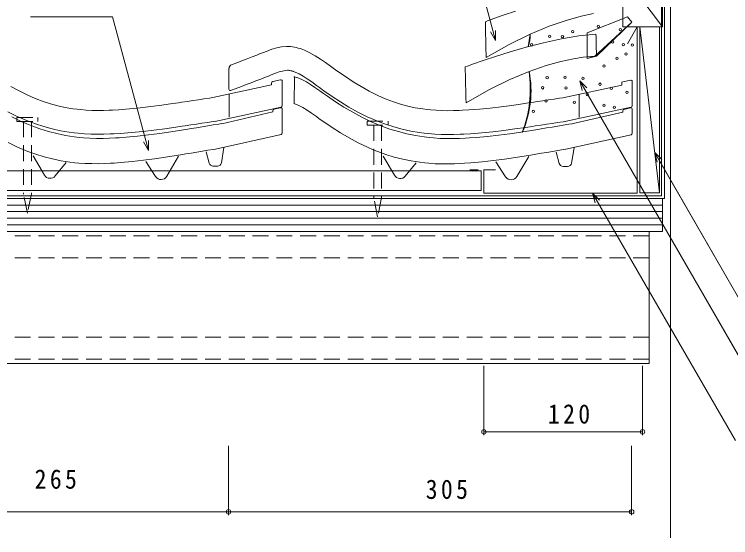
# Model space of a CAD drawing. Units: millimetres, scale not verified. Extents: x -593 to 739, y -369 to 379.
# Drawn here: x -135 to 407, y -369 to 27 of the extents above; entities that cross this region are included whole.
import ezdxf

# ---------------------------------------------------------------- set-up
doc = ezdxf.new("R2010")
doc.units = ezdxf.units.MM
doc.header["$LTSCALE"] = 10
doc.linetypes.add('DASHED1', pattern=[1.8, 1.2, -0.6])
doc.linetypes.add('DASHED3', pattern=[4, 3, -1])
for name, color, linetype, lineweight in [('0-0_LAYER001', 4, 'Continuous', 18), ('0-1_LAYER004', 7, 'Continuous', 18), ('0-2_LAYER006', 7, 'Continuous', 18)]:
    doc.layers.add(name, color=color, linetype=linetype, lineweight=lineweight)
doc.styles.add('ＭＳ ゴシック', font='')
doc.styles.get('ＭＳ ゴシック').set_extended_font_data('MS Gothic')

msp = doc.modelspace()

# ---------------------------------------------------------------- linework, layer by layer
at = {"layer": '0-0_LAYER001', "color": 2}
for p, q in [((229.48, 6.96), (204.66, 99.62)), ((325.63, 17.44), (325.63, 52.15)), ((355.63, 17.44), (329.14, 52.77)), ((-60.34, 24.87), (-114.65, 24.87)), ((-33.24, -76.25), (-60.34, 24.87)), ((325.63, 17.44), (355.63, 17.44)), ((336.63, 17.44), (329.13, 4.45)), ((336.63, 17.44), (336.63, -108.56)), ((338.56, 17.44), (353.56, -108.44)), ((353.56, 17.44), (353.56, -108.44)), ((255.57, 11.77), (254.15, 2.2)), ((-593.33, -91.56), (218.63, -91.56)), ((210, -90.81), (216.26, -90.81)), ((211.63, -91.81), (210, -90.81)), ((214.63, -91.81), (216.26, -90.81)), ((218.63, -91.56), (218.63, -106.56)), ((220.63, -90.81), (220.63, -108.56)), ((-593.33, -106.56), (218.63, -106.56)), ((357.22, -112.56), (-593.33, -112.56)), ((220.63, -108.56), (336.63, -108.56)), ((302.88, -108.56), (410.99, -295.82)), ((355.63, -112.56), (355.63, -137.56)), ((355.63, -137.56), (-593.33, -137.56)), ((345.63, -137.56), (345.63, -237.56)), ((345.63, -237.56), (-593.33, -237.56)), ((220.63, -291.8), (220.63, -239.3)), ((340.63, -291.8), (340.63, -239.3)), ((220.63, -289.3), (340.63, -289.3)), ((27.4, -352.34), (27.4, -299.84)), ((332.4, -352.34), (332.4, -299.84)), ((-237.6, -349.84), (27.4, -349.84)), ((27.4, -349.84), (332.4, -349.84))]:
    msp.add_line(p, q, dxfattribs=at)
at = {"layer": '0-0_LAYER001', "color": 3}
msp.add_line((305.39, 11.79), (292.45, 10.45), dxfattribs=at)
at = {"layer": '0-0_LAYER001'}
for p, q in [((27.68, -29.91), (27.68, -14.19)), ((29.72, -11.33), (30.14, -11.17)), ((76.87, -20.47), (76.91, -20.47)), ((76.91, -20.47), (77.5, -20.59)), ((77.24, -20.56), (77.06, -40.74)), ((77.5, -20.59), (78.15, -20.76)), ((78.15, -20.76), (78.94, -20.98)), ((78.94, -20.98), (79.12, -21.04)), ((79.12, -21.04), (80.59, -21.57)), ((80.59, -21.57), (83.42, -22.84)), ((15.58, -36.16), (60.04, -26.51)), ((60.04, -25.06), (60.04, -26.51)), ((66.83, -22.83), (60.83, -24.08)), ((68.04, -23.81), (68.04, -42.39)), ((83.42, -22.84), (86.28, -24.4)), ((86.28, -24.4), (89.4, -26.32)), ((89.4, -26.32), (92.77, -28.59)), ((280.41, -36.35), (324.86, -26.7)), ((324.86, -25.24), (324.86, -26.7)), ((331.66, -23.02), (325.66, -24.26)), ((332.86, -23.99), (332.86, -42.57)), ((29.03, -30.84), (35.21, -28.51)), ((92.77, -28.59), (96.39, -31.13)), ((96.39, -31.13), (98.62, -32.7)), ((27.86, -51.05), (27.86, -33.85)), ((98.62, -32.7), (102.17, -35.17)), ((102.17, -35.17), (108.35, -39.33)), ((292.68, -51.23), (292.68, -34.03)), ((76.9, -40.61), (77.65, -40.88)), ((77.65, -40.88), (80.62, -42.21)), ((80.62, -42.21), (83.61, -43.83)), ((108.35, -39.33), (114.76, -43.41)), ((67.25, -43.37), (17.12, -54.25)), ((22.33, -56), (61, -46.95)), ((61, -45.99), (61, -46.95)), ((66.82, -43.88), (61.78, -45.01)), ((68.04, -63.13), (68.04, -44.85)), ((83.61, -43.83), (86.8, -45.8)), ((86.8, -45.8), (90.22, -48.1)), ((90.22, -48.1), (93.86, -50.65)), ((114.76, -43.41), (121.4, -47.34)), ((121.4, -47.34), (128.29, -51.07)), ((332.07, -43.55), (281.94, -54.43)), ((287.15, -56.18), (325.82, -47.13)), ((325.82, -46.17), (325.82, -47.13)), ((331.64, -44.06), (326.6, -45.2)), ((332.86, -63.32), (332.86, -45.04)), ((-136.53, -50.89), (-129.46, -54.3)), ((93.86, -50.65), (96.09, -52.22)), ((96.09, -52.22), (99.61, -54.68)), ((128.29, -51.07), (135.36, -54.49)), ((-129.46, -54.3), (-125.1, -56.2)), ((-125.1, -56.2), (-121.41, -57.67)), ((-121.41, -57.67), (-115.25, -59.87)), ((-0.96, -59.72), (3.25, -59.03)), ((3.25, -59.03), (7.45, -58.34)), ((7.45, -58.34), (11.65, -57.65)), ((11.65, -57.65), (15.85, -56.95)), ((15.85, -56.95), (20.04, -56.26)), ((20.04, -56.26), (22.46, -55.85)), ((99.61, -54.68), (105.76, -58.82)), ((105.76, -58.82), (112.12, -62.87)), ((135.36, -54.49), (139.72, -56.38)), ((139.72, -56.38), (143.41, -57.85)), ((143.41, -57.85), (149.57, -60.06)), ((263.87, -59.91), (268.07, -59.22)), ((268.07, -59.22), (272.28, -58.53)), ((272.28, -58.53), (276.48, -57.83)), ((276.48, -57.83), (280.67, -57.14)), ((280.67, -57.14), (284.86, -56.44)), ((284.86, -56.44), (287.29, -56.04)), ((-115.25, -59.87), (-108.88, -61.82)), ((-108.88, -61.82), (-102.42, -63.48)), ((-102.42, -63.48), (-95.87, -64.83)), ((-95.87, -64.83), (-89.36, -65.86)), ((-41.57, -65.48), (-33.06, -64.5)), ((-33.06, -64.5), (-24.65, -63.39)), ((-24.65, -63.39), (-16.35, -62.17)), ((-16.35, -62.17), (-8.14, -60.88)), ((-8.14, -60.88), (-3.41, -60.12)), ((-3.41, -60.12), (-0.96, -59.72)), ((67.26, -64.11), (17.67, -75.18)), ((112.12, -62.87), (118.7, -66.76)), ((149.57, -60.06), (155.94, -62.01)), ((155.94, -62.01), (162.4, -63.66)), ((162.4, -63.66), (168.95, -65.02)), ((168.95, -65.02), (175.46, -66.04)), ((223.25, -65.66), (231.76, -64.69)), ((231.76, -64.69), (240.17, -63.57)), ((240.17, -63.57), (248.48, -62.35)), ((248.48, -62.35), (256.68, -61.07)), ((256.68, -61.07), (261.41, -60.31)), ((261.41, -60.31), (263.87, -59.91)), ((332.08, -64.29), (282.49, -75.36)), ((-139.3, -70.27), (-132.31, -73.65)), ((-89.36, -65.86), (-85.43, -66.32)), ((-85.43, -66.32), (-82.38, -66.6)), ((-82.38, -66.6), (-77.42, -66.92)), ((-77.42, -66.92), (-72.45, -67.07)), ((-72.45, -67.07), (-67.55, -67.09)), ((-67.55, -67.09), (-62.72, -66.98)), ((-62.72, -66.98), (-58, -66.78)), ((-58, -66.78), (-55.2, -66.62)), ((-55.2, -66.62), (-50.13, -66.26)), ((-50.13, -66.26), (-41.57, -65.48)), ((118.7, -66.76), (125.52, -70.45)), ((125.52, -70.45), (132.51, -73.83)), ((175.46, -66.04), (179.39, -66.5)), ((179.39, -66.5), (182.44, -66.78)), ((182.44, -66.78), (187.4, -67.1)), ((187.4, -67.1), (192.37, -67.26)), ((192.37, -67.26), (197.27, -67.27)), ((197.27, -67.27), (202.1, -67.17)), ((202.1, -67.17), (206.82, -66.96)), ((206.82, -66.96), (209.63, -66.8)), ((209.63, -66.8), (214.69, -66.45)), ((214.69, -66.45), (223.25, -65.66)), ((-132.31, -73.65), (-128.01, -75.51)), ((-128.01, -75.51), (-124.39, -76.96)), ((11.84, -76.14), (16.02, -75.44)), ((16.02, -75.44), (17.64, -75.18)), ((22.04, -85.6), (23.98, -74)), ((132.51, -73.83), (136.81, -75.7)), ((136.81, -75.7), (140.44, -77.14)), ((276.66, -76.33), (280.85, -75.63)), ((280.85, -75.63), (282.46, -75.36)), ((286.87, -85.79), (288.8, -74.18)), ((-124.39, -76.96), (-118.3, -79.14)), ((-111.87, -94.88), (-120.41, -80.35)), ((-118.3, -79.14), (-112.02, -81.06)), ((-112.02, -81.06), (-105.65, -82.69)), ((-20.33, -81.35), (-12.14, -80.07)), ((-19.25, -95.82), (-10.31, -80.57)), ((-12.14, -80.07), (-7.41, -79.31)), ((-7.41, -79.31), (-4.96, -78.91)), ((-4.96, -78.91), (-0.76, -78.22)), ((-0.76, -78.22), (3.45, -77.53)), ((3.45, -77.53), (7.64, -76.84)), ((7.64, -76.84), (11.84, -76.14)), ((12.74, -85.87), (10.49, -77.29)), ((140.44, -77.14), (146.52, -79.32)), ((152.95, -95.07), (144.42, -80.54)), ((146.52, -79.32), (152.8, -81.24)), ((152.8, -81.24), (159.17, -82.88)), ((244.49, -81.53), (252.68, -80.25)), ((245.58, -96), (254.51, -80.75)), ((252.68, -80.25), (257.41, -79.49)), ((257.41, -79.49), (259.86, -79.09)), ((259.86, -79.09), (264.07, -78.41)), ((264.07, -78.41), (268.27, -77.71)), ((268.27, -77.71), (272.47, -77.02)), ((272.47, -77.02), (276.66, -76.33)), ((277.56, -86.05), (275.32, -77.48)), ((-105.65, -82.69), (-99.2, -84.02)), ((-103.7, -95.54), (-95.4, -85.47)), ((-99.2, -84.02), (-92.77, -85.03)), ((-92.77, -85.03), (-88.9, -85.49)), ((-88.9, -85.49), (-85.91, -85.77)), ((-85.91, -85.77), (-81.01, -86.08)), ((-81.01, -86.08), (-76.1, -86.23)), ((-76.1, -86.23), (-71.25, -86.25)), ((-71.25, -86.25), (-66.47, -86.15)), ((-66.47, -86.15), (-61.78, -85.94)), ((-61.78, -85.94), (-59.01, -85.78)), ((-59.01, -85.78), (-53.98, -85.43)), ((-53.98, -85.43), (-45.46, -84.65)), ((-45.46, -84.65), (-36.99, -83.68)), ((-36.99, -83.68), (-28.61, -82.57)), ((-27.76, -96.01), (-35.08, -84.7)), ((-28.61, -82.57), (-20.33, -81.35)), ((159.17, -82.88), (165.63, -84.21)), ((161.12, -95.72), (169.43, -85.65)), ((165.63, -84.21), (172.05, -85.22)), ((172.05, -85.22), (175.92, -85.67)), ((175.92, -85.67), (178.92, -85.95)), ((178.92, -85.95), (183.82, -86.26)), ((183.82, -86.26), (188.73, -86.42)), ((188.73, -86.42), (193.57, -86.43)), ((193.57, -86.43), (198.36, -86.33)), ((198.36, -86.33), (203.04, -86.13)), ((203.04, -86.13), (205.82, -85.97)), ((205.82, -85.97), (210.84, -85.61)), ((210.84, -85.61), (219.36, -84.83)), ((219.36, -84.83), (227.83, -83.86)), ((227.83, -83.86), (236.21, -82.75)), ((237.07, -96.19), (229.74, -84.88)), ((236.21, -82.75), (244.49, -81.53)), ((19.09, -88.11), (15.67, -88.11)), ((283.91, -88.29), (280.49, -88.29))]:
    msp.add_line(p, q, dxfattribs=at)
at = {"layer": '0-0_LAYER001', "color": 2, "linetype": 'DASHED1'}
for p, q in [((-127.75, -54.29), (-127.75, -109.44)), ((-121.75, -54.29), (-121.75, -109.19)), ((137.26, -57.02), (137.26, -112.17)), ((143.26, -57.02), (143.26, -111.92)), ((-124.8, -123.7), (-127.75, -109.44)), ((-121.75, -109.19), (-124.8, -123.7)), ((140.2, -126.43), (137.26, -112.17)), ((143.26, -111.92), (140.2, -126.43))]:
    msp.add_line(p, q, dxfattribs=at)
at = {"layer": '0-0_LAYER001', "color": 2, "linetype": 'DASHED3'}
msp.add_line((-593.33, -110.56), (354.89, -110.56), dxfattribs=at)
at = {"layer": '0-0_LAYER001', "color": 1}
for p, q in [((355.63, -117.56), (-593.33, -117.56)), ((355.63, -122.56), (-593.33, -122.56)), ((355.63, -127.56), (-593.33, -127.56)), ((355.63, -132.56), (-593.33, -132.56))]:
    msp.add_line(p, q, dxfattribs=at)
at = {"layer": '0-0_LAYER001', "color": 1, "linetype": 'DASHED1'}
for p, q in [((345.63, -140.76), (-593.33, -140.76)), ((345.63, -157.56), (-593.33, -157.56)), ((345.63, -217.56), (-593.33, -217.56)), ((345.63, -234.36), (-593.33, -234.36))]:
    msp.add_line(p, q, dxfattribs=at)
at = {"layer": '0-0_LAYER001', "color": 3}
for points in [[(303.51, 27.48), (294.11, 25.41), (282.92, 22.26), (270.03, 17.79), (255.57, 11.77), (239.64, 3.97), (222.33, -5.84), (222.32, -5.09), (222.27, -3.03), (222.2, 0), (222.11, 3.68), (222.01, 7.69), (221.92, 11.69), (221.83, 15.37), (221.76, 18.41), (221.71, 20.46), (221.7, 21.22), (223.35, 21.85), (228.01, 23.55), (235.24, 26.09), (244.6, 29.21)], [(305.39, 11.79), (305.4, 11.33), (305.43, 10.07), (305.47, 8.2), (305.53, 5.94), (305.58, 3.48), (305.64, 1.02), (305.7, -1.24), (305.74, -3.11), (305.77, -4.37), (305.78, -4.84), (304.63, -4.84), (301.26, -5.02), (295.77, -5.59), (288.28, -6.79), (278.88, -8.85), (267.68, -12.01), (254.8, -16.48), (240.34, -22.5), (224.4, -30.3), (207.1, -40.11), (207.08, -39.36), (207.03, -37.3), (206.96, -34.27), (206.88, -30.59), (206.78, -26.58), (206.69, -22.58), (206.6, -18.89), (206.53, -15.86), (206.48, -13.81), (206.46, -13.05), (208.12, -12.42), (212.78, -10.72), (220.01, -8.18), (229.37, -5.05), (240.41, -1.6), (252.69, 1.92), (265.77, 5.28), (279.21, 8.21), (292.56, 10.47)]]:
    msp.add_lwpolyline(points, dxfattribs=at)
at = {"layer": '0-0_LAYER001', "color": 2}
for points in [[(298.85, 12.72), (329.38, 24.89), (332.59, 20.91)], [(298.85, 12.72), (298.85, -6.64), (305.78, -4.84), (332.59, 20.91)], [(353.56, -108.44), (338.56, -108.44), (338.56, 17.44)], [(229.48, 14.46), (229.48, 6.96), (225.73, 13.45)], [(295.04, -30.85), (293.1, -23.61), (298.4, -28.91)], [(293.1, -23.61), (421.07, -245.25), (503.59, -245.25)], [(-33.24, -68.75), (-33.24, -76.25), (-36.99, -69.76)], [(351.79, -85.08), (349.84, -77.84), (355.15, -83.14)], [(349.84, -77.84), (417.8, -195.54), (564.8, -195.54)], [(304.82, -115.8), (302.88, -108.56), (308.18, -113.86)]]:
    msp.add_lwpolyline(points, dxfattribs=at)
at = {"layer": '0-0_LAYER001'}
for points in [[(30.14, -11.17), (30.96, -10.87), (34.5, -9.53), (38.06, -8.18), (41.63, -6.81), (45.22, -5.43), (48.82, -4.02), (50.93, -3.18), (53.01, -2.35), (56.61, -0.95), (60.24, 0.33), (63.9, 1.4), (67.58, 2.15), (71.29, 2.49), (73.45, 2.46), (74.3, 2.4), (75.76, 2.23), (77.22, 1.99), (78.68, 1.67), (80.12, 1.29), (81.55, 0.86), (82.36, 0.58), (84.86, -0.37), (89.02, -2.3), (93.03, -4.54), (96.91, -7.02), (100.72, -9.66), (104.49, -12.38), (106.67, -13.97), (110, -16.35), (115.79, -20.37), (121.66, -24.23), (127.64, -27.88), (133.74, -31.29), (139.98, -34.42), (143.68, -36.08), (146.74, -37.35), (152.1, -39.35), (157.55, -41.11), (163.09, -42.61)], [(35.24, -28.48), (37.31, -27.71), (40.87, -26.36), (44.47, -25), (48.09, -23.62), (51.74, -22.2), (55.42, -20.76), (57.57, -19.91), (59.6, -19.1), (62.87, -17.83), (65.76, -16.81), (68.23, -16.09), (70.22, -15.68), (72, -15.52), (72.68, -15.53), (72.61, -15.52), (73.22, -15.59), (73.81, -15.69), (74.48, -15.84), (75.21, -16.03), (76.06, -16.29), (76.31, -16.37), (77.87, -16.96), (80.81, -18.33), (83.77, -19.99), (86.94, -22.02), (90.33, -24.36), (93.93, -26.96), (96.14, -28.56), (99.63, -31.07), (105.72, -35.29), (112.03, -39.43), (118.55, -43.42), (125.31, -47.2), (132.25, -50.68), (136.53, -52.6), (140.13, -54.1), (146.19, -56.36), (152.44, -58.37), (158.79, -60.09)], [(-137.18, -27.7), (-131.09, -31.11), (-124.84, -34.23), (-121.14, -35.9), (-118.09, -37.17), (-112.72, -39.17), (-107.27, -40.93), (-101.73, -42.43)], [(-101.73, -42.43), (-96.14, -43.66), (-90.49, -44.63), (-87.2, -45.07), (-84.68, -45.33), (-80.33, -45.67), (-75.97, -45.87), (-71.6, -45.95), (-67.24, -45.91), (-62.87, -45.79), (-60.34, -45.67), (-55.61, -45.41), (-47.47, -44.78), (-39.35, -43.96), (-31.25, -43), (-23.15, -41.93), (-15.07, -40.78), (-10.38, -40.09), (-7.95, -39.73), (-3.75, -39.1), (0.44, -38.47), (4.64, -37.84), (8.83, -37.2), (13.03, -36.57), (15.46, -36.2)], [(163.09, -42.61), (168.69, -43.85), (174.33, -44.82), (177.62, -45.25), (180.14, -45.52), (184.49, -45.86), (188.85, -46.06), (193.22, -46.13), (197.59, -46.1), (201.95, -45.97), (204.48, -45.86), (209.21, -45.59), (217.35, -44.96), (225.47, -44.15), (233.58, -43.18), (241.67, -42.11), (249.75, -40.96), (254.44, -40.27), (256.87, -39.91), (261.07, -39.29), (265.27, -38.66), (269.46, -38.02), (273.66, -37.39), (277.85, -36.75), (280.28, -36.38)], [(-139.51, -47.02), (-132.57, -50.49), (-128.29, -52.42), (-124.69, -53.92), (-118.63, -56.18), (-112.38, -58.19), (-106.04, -59.91)], [(-106.04, -59.91), (-99.6, -61.33), (-93.19, -62.43), (-89.33, -62.94), (-86.33, -63.26), (-81.44, -63.64), (-76.53, -63.87), (-71.69, -63.95), (-66.9, -63.91), (-62.21, -63.77), (-59.44, -63.65), (-54.41, -63.37), (-45.88, -62.71), (-37.39, -61.86), (-29, -60.86), (-20.7, -59.76), (-12.49, -58.59), (-7.76, -57.9), (-5.3, -57.53), (-1.09, -56.9), (3.12, -56.27), (7.33, -55.64), (11.53, -55), (15.73, -54.36), (17.35, -54.12)], [(158.79, -60.09), (165.22, -61.52), (171.64, -62.62), (175.49, -63.12), (178.49, -63.44), (183.38, -63.83), (188.29, -64.05), (193.14, -64.13), (197.92, -64.09), (202.61, -63.96), (205.39, -63.84), (210.42, -63.55), (218.94, -62.89), (227.43, -62.04), (235.82, -61.04), (244.12, -59.94), (252.33, -58.78), (257.07, -58.08), (259.52, -57.72), (263.74, -57.09), (267.95, -56.46), (272.15, -55.82), (276.36, -55.18), (280.55, -54.55), (282.17, -54.3)]]:
    msp.add_lwpolyline(points, dxfattribs=at)
at = {"layer": '0-0_LAYER001', "color": 2, "linetype": 'DASHED1'}
for points in [[(-132.75, -51.29), (-116.75, -51.29), (-116.75, -54.29)], [(-132.75, -51.29), (-132.75, -54.29), (-116.75, -54.29)], [(132.26, -54.02), (148.26, -54.02), (148.26, -57.02)], [(132.26, -54.02), (132.26, -57.02), (148.26, -57.02)]]:
    msp.add_lwpolyline(points, dxfattribs=at)
at = {"layer": '0-0_LAYER001', "color": 2}
for centre, radius in [((307.11, 17.8), 0.9), ((270.29, 10.19), 0.9), ((280.07, 9.94), 0.9), ((287.87, 13.7), 0.9), ((323.82, 15.28), 0.9), ((318.05, 5.92), 0.9), ((256.71, 3.73), 0.9), ((326.01, 3.92), 0.9), ((332.94, 3.56), 0.9), ((328.21, -3.15), 0.9), ((321.3, -6.48), 0.9), ((311.48, -12.34), 0.9), ((268.48, -21.22), 0.9), ((282.01, -20.81), 0.9), ((295.52, -21.54), 0.9), ((308.54, -26.06), 0.9), ((265.11, -28.82), 0.9), ((282.68, -28.9), 0.9), ((317.06, -29.21), 0.9), ((328.77, -32.33), 0.9), ((267.7, -38.73), 0.9), ((298.77, -33.94), 0.9), ((288.94, -39.8), 0.9), ((311.58, -41.99), 0.9), ((319.35, -43.49), 0.9), ((257.93, -46.62), 0.9), ((220.63, -289.3), 1.7), ((340.63, -289.3), 1.7), ((27.4, -349.84), 1.7), ((27.4, -349.84), 1.7), ((332.4, -349.84), 1.7)]:
    msp.add_circle(centre, radius, dxfattribs=at)
at = {"layer": '0-0_LAYER001'}
for centre, radius, start, end in [((30.79, -14.14), 3, 110.949, 178.7), ((61.04, -25.06), 1, 101.7331, 180), ((67.04, -23.81), 1, 0, 101.7331), ((325.86, -25.24), 1, 101.7331, 180), ((331.86, -23.99), 1, 0, 101.7331), ((28.68, -29.91), 1, 180, 290.7317), ((67.04, -42.39), 1, 282.245, 0), ((331.86, -42.57), 1, 282.245, 0), ((62, -45.99), 1, 102.7244, 180), ((67.04, -44.85), 1, 0, 102.7244), ((326.82, -46.17), 1, 102.7244, 180), ((331.86, -45.04), 1, 0, 102.7244), ((67.04, -63.13), 1, 282.583, 0), ((331.86, -63.32), 1, 282.583, 0), ((15.64, -85.11), 3, 194.6764, 270), ((19.09, -85.11), 3, 270, 350.5377), ((280.47, -85.29), 3, 194.6764, 270), ((283.91, -85.29), 3, 270, 350.5377), ((-107.56, -92.35), 5, 210.4258, 320.47), ((-23.56, -93.29), 5, 212.9399, 329.6172), ((157.26, -92.54), 5, 210.4258, 320.47), ((241.26, -93.47), 5, 212.9399, 329.6172)]:
    msp.add_arc(centre, radius, start, end, dxfattribs=at)
at = {"layer": '0-0_LAYER001', "color": 2}
msp.add_arc((161.57, -29.51), 94.14, 339.3819, 7.9588, dxfattribs=at)
at = {"layer": '0-1_LAYER004', "color": 2}
for p, q in [((357.22, 331.76), (357.22, -112.56)), ((361.87, 331.76), (361.87, -369.4))]:
    msp.add_line(p, q, dxfattribs=at)
at = {"layer": '0-1_LAYER004'}
for p, q in [((357.22, 331.76), (357.22, -112.56)), ((361.87, -369.4), (361.87, 331.76)), ((354.89, -110.56), (354.89, 184.35)), ((229.48, 6.96), (204.66, 99.62)), ((355.63, 17.44), (355.63, 57.44)), ((-60.34, 24.87), (-122.35, 24.87)), ((-33.24, -76.25), (-60.34, 24.87)), ((336.63, 17.44), (329.13, 4.45)), ((338.56, -108.44), (338.56, 17.44)), ((338.56, 17.44), (353.56, -108.44)), ((298.85, 12.72), (298.85, -6.64)), ((293.1, -23.61), (295.04, -30.85)), ((293.1, -23.61), (298.4, -28.91)), ((293.1, -23.61), (421.07, -245.25)), ((349.84, -77.84), (355.15, -83.14)), ((354.89, -110.56), (-593.33, -110.56)), ((-593.33, -112.56), (357.22, -112.56)), ((302.88, -108.56), (304.82, -115.8)), ((302.88, -108.56), (308.18, -113.86)), ((302.88, -108.56), (410.99, -295.82)), ((220.63, -291), (220.63, -239.3)), ((340.63, -239.3), (340.63, -291)), ((340.63, -289.3), (220.63, -289.3)), ((27.4, -351.54), (27.4, -299.84)), ((332.4, -299.84), (332.4, -349.84))]:
    msp.add_line(p, q, dxfattribs=at)
at = {"layer": '0-1_LAYER004', "color": 2, "linetype": 'DASHED3'}
msp.add_line((354.89, -110.56), (354.89, 187.44), dxfattribs=at)
at = {"layer": '0-1_LAYER004'}
for points in [[(354.89, 17.44), (325.63, 17.44), (325.63, 52.15)], [(354.89, 17.44), (355.63, 17.44), (329.14, 52.77)], [(298.85, 12.72), (329.38, 24.89), (332.59, 20.91), (304.63, -4.84), (298.85, -6.64), (305.78, -4.84), (332.59, 20.91)], [(336.63, 17.44), (336.63, -108.56), (220.63, -108.56), (220.63, -90.81), (229.43, -90.81)], [(338.56, -108.44), (353.56, -108.44), (353.56, 17.44)], [(229.48, 14.46), (229.48, 6.96), (225.73, 13.45)], [(-36.99, -69.76), (-33.24, -76.25), (-33.24, -68.75)], [(417.8, -195.54), (349.94, -78), (351.79, -85.08)], [(-593.33, -106.56), (218.63, -106.56), (218.63, -91.56), (-593.33, -91.56)], [(355.63, -112.56), (355.63, -137.56), (-593.33, -137.56)], [(-593.33, -237.56), (345.63, -237.56), (345.63, -137.56)], [(332.4, -351.54), (332.4, -349.84), (-500.9, -349.84), (-502.6, -349.84)]]:
    msp.add_lwpolyline(points, dxfattribs=at)
for centre, radius, start, end in [((227.83, 11.06), 27.75, 341.6, 1.4708), ((178.83, -31.37), 77.42, 336.5904, 11.0935)]:
    msp.add_arc(centre, radius, start, end, dxfattribs=at)

# ---------------------------------------------------------------- texts
at = {"layer": '0-2_LAYER006', "char_height": 14.66, "attachment_point": 7, "style": 'ＭＳ ゴシック'}
for s, insert in [('\\T1.28;\\W0.9;120', (269.03, -283.25)), ('\\T1.28;\\W0.9;265', (-119.27, -332.56)), ('\\T1.28;\\W0.9;305', (176.58, -340.27))]:
    msp.add_mtext(s, dxfattribs=dict(at, insert=insert))

doc.saveas('drawing.dxf')
